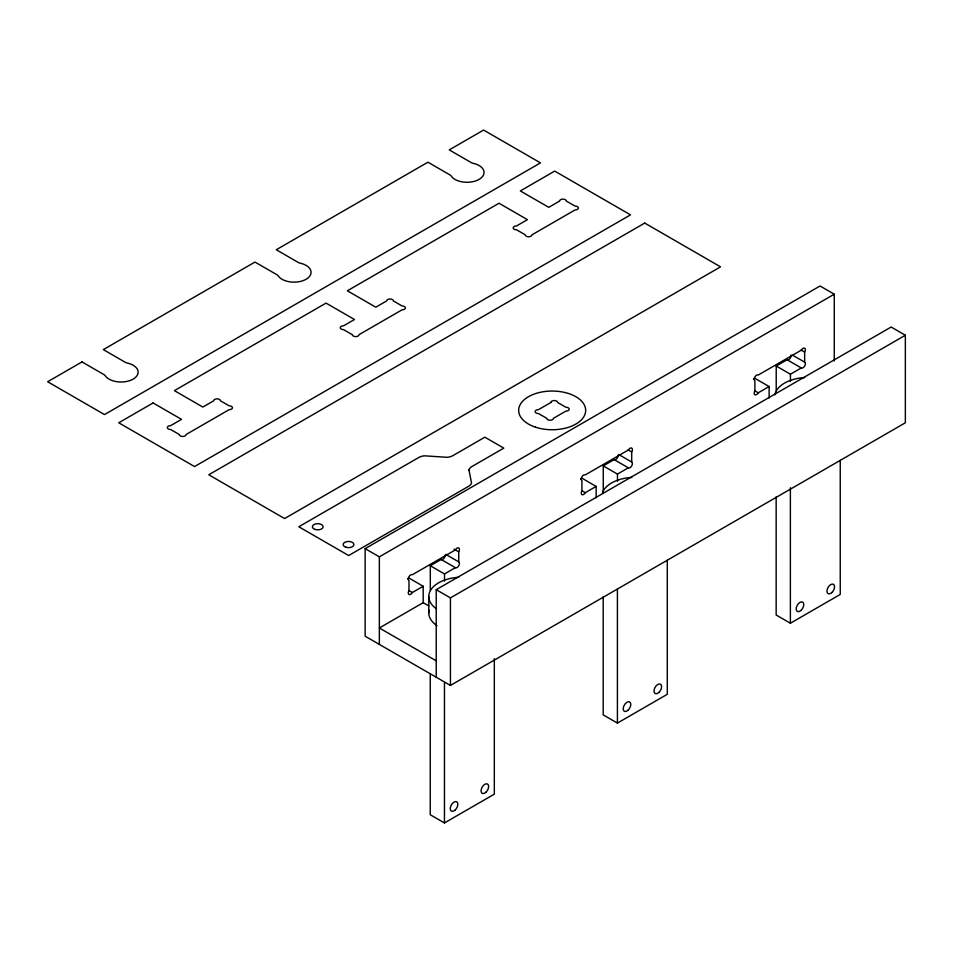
<?xml version="1.0" encoding="UTF-8"?>
<svg xmlns="http://www.w3.org/2000/svg" width="953" height="953" viewBox="0 0 953 953"><rect width="100%" height="100%" fill="white"/><g stroke="black" fill="none" stroke-linecap="round" stroke-linejoin="round"><path stroke-width="1.43" d="M436.224 677.226L436.224 589.681L891.138 327.034L905.35 335.242L905.35 422.787L450.435 685.433L365.142 636.187L365.142 548.642L820.056 285.995L834.268 294.203L834.268 360.984M365.142 548.642L379.354 556.85L834.268 294.203M407.61 578.84L408.968 578.054L423.192 586.262L423.192 603.392M430.303 590.36L430.303 565.737L441.168 559.471A3.347 1.93 -60 0 0 443.8 558.518A3.347 1.93 -60 0 0 445.206 555.063M580.58 478.978L581.938 478.192L596.149 486.399L596.149 497.823M603.261 492.558L603.261 465.886L614.125 459.608A3.347 1.93 -60 0 0 616.817 458.596A3.347 1.93 -60 0 0 618.163 455.081M753.537 379.115L754.895 378.329L769.119 386.537L769.119 397.961M776.218 390.647L776.218 366.023L787.083 359.746A3.347 1.93 -60 0 0 789.882 358.614A3.347 1.93 -60 0 0 791.085 354.981M430.303 565.737L444.515 573.944L455.379 567.678A3.347 1.93 -60 0 0 458.727 565.737A3.347 1.93 -60 0 0 458.727 561.865L458.727 551.823A3.347 1.93 -60 0 0 458.727 547.951A3.347 1.93 -60 0 0 455.379 549.893L412.327 574.742A3.347 1.93 -60 0 0 408.968 576.684A3.347 1.93 -60 0 0 408.968 580.556L408.968 590.598A3.347 1.93 -60 0 0 408.968 594.469A3.347 1.93 -60 0 0 412.327 592.528L423.192 586.262M603.261 465.886L617.473 474.094L628.337 467.816A3.347 1.93 -60 0 0 631.696 465.886A3.347 1.93 -60 0 0 631.696 462.014L631.696 451.972A3.347 1.93 -60 0 0 631.696 448.101A3.347 1.93 -60 0 0 628.337 450.03L585.285 474.892A3.347 1.93 -60 0 0 581.938 476.822A3.347 1.93 -60 0 0 581.938 480.693L581.938 490.735A3.347 1.93 -60 0 0 581.938 494.607A3.347 1.93 -60 0 0 585.285 492.677L596.149 486.399M776.218 366.023L790.442 374.231L801.306 367.953A3.347 1.93 -60 0 0 804.654 366.023A3.347 1.93 -60 0 0 804.654 362.152L804.654 352.11A3.347 1.93 -60 0 0 804.654 348.238A3.347 1.93 -60 0 0 801.306 350.168L758.243 375.029A3.347 1.93 -60 0 0 754.895 376.971A3.347 1.93 -60 0 0 754.895 380.831L754.895 390.885A3.347 1.93 -60 0 0 754.895 394.745A3.347 1.93 -60 0 0 758.243 392.815L769.119 386.537M436.224 589.681L450.435 597.888L905.35 335.242M430.411 674.343A10.543 6.087 -60 0 0 430.244 676.38L430.244 814.732L444.455 822.939L494.321 794.159L494.321 658.678M603.201 596.697L603.201 714.881L617.413 723.089L667.291 694.296L667.291 560.257M776.159 496.835L776.159 615.019L790.382 623.226L840.248 594.434L840.248 460.394M801.104 350.061L804.654 352.11M792.801 355.314L804.654 362.152M787.083 359.746L801.306 367.953M754.693 390.766L758.243 392.815M628.134 449.911L631.696 451.972M618.664 454.486L631.696 462.014M614.125 459.608L628.337 467.816M581.735 490.616L585.285 492.677M453.985 549.095L458.727 551.823M445.694 554.348L458.727 561.865M441.168 559.471L455.379 567.678M408.766 590.479L412.327 592.528M428.767 605.894L423.192 602.677L379.354 627.979L436.224 660.81M790.442 374.231L790.442 381.367M790.382 487.745L790.382 623.226M617.473 474.094L617.473 481.229M617.413 589.049L617.413 723.089M450.435 597.888L450.435 685.433M444.515 573.944L444.515 581.08M444.455 822.939L444.455 684.588A10.543 6.087 -60 0 1 444.634 682.551M428.779 596.518L428.779 612.934M379.354 556.85L379.354 644.395M774.884 394.804A33.51 19.346 0 0 1 804.749 377.555M436.557 608.907A33.51 19.346 0 0 1 431.244 589.24A33.51 19.346 0 0 1 458.822 577.28M436.962 625.597A33.51 19.346 0 0 1 429.112 610.182M602.451 492.701A33.51 19.346 0 0 1 631.779 477.417M468.959 469.889L471.521 482.968A10.543 6.087 0 0 1 468.495 486.364L348.667 555.539L298.801 526.759L418.629 457.571A10.543 6.087 0 0 1 424.502 455.82L447.148 457.309A10.543 6.087 0 0 0 453.032 455.558L484.851 437.189L503.803 448.124L471.985 466.493A10.543 6.087 0 0 0 468.959 469.889M82.006 361.914L47.65 381.748L104.508 414.579L540.47 162.88L483.612 130.061L449.256 149.895L471.544 162.76A3.347 1.93 0 0 0 472.783 163.213A17.023 9.828 0 0 1 479.061 179.414A17.023 9.828 0 0 1 451.007 175.781A3.347 1.93 0 0 0 450.221 175.066L427.933 162.201L276.287 249.746L298.587 262.623A3.347 1.93 0 0 0 299.814 263.076A17.023 9.828 0 0 1 306.092 279.265A17.023 9.828 0 0 1 278.038 275.643A3.347 1.93 0 0 0 277.263 274.929L254.963 262.063L103.329 349.608L125.617 362.474A3.347 1.93 0 0 0 126.856 362.926A17.023 9.828 0 0 1 133.134 379.127A17.023 9.828 0 0 1 105.08 375.506A3.347 1.93 0 0 0 104.294 374.791L82.006 361.914M153.088 402.952L118.732 422.787L194.543 466.565L630.505 214.866L554.694 171.087L520.338 190.934L548.761 207.337L559.625 201.071A3.347 1.93 0 0 1 562.985 199.129A3.347 1.93 0 0 1 566.332 201.071L575.028 206.086A3.347 1.93 0 0 1 578.376 208.028A3.347 1.93 0 0 1 575.028 209.958L531.977 234.819A3.347 1.93 0 0 1 528.629 236.749A3.347 1.93 0 0 1 525.27 234.819L516.574 229.792A3.347 1.93 0 0 1 513.226 227.862A3.347 1.93 0 0 1 516.574 225.932L527.438 219.655L499.015 203.239L347.368 290.784L375.804 307.2L386.668 300.934A3.347 1.93 0 0 1 390.015 298.992A3.347 1.93 0 0 1 393.375 300.934L402.071 305.949A3.347 1.93 0 0 1 405.418 307.89A3.347 1.93 0 0 1 402.071 309.82L359.019 334.682A3.347 1.93 0 0 1 355.66 336.612A3.347 1.93 0 0 1 352.312 334.682L343.616 329.655A3.347 1.93 0 0 1 340.269 327.725A3.347 1.93 0 0 1 343.616 325.783L354.48 319.517L326.045 303.102L174.411 390.647L202.846 407.062L213.71 400.784A3.347 1.93 0 0 1 217.058 398.854A3.347 1.93 0 0 1 220.405 400.784L229.113 405.811A3.347 1.93 0 0 1 232.461 407.741A3.347 1.93 0 0 1 229.113 409.683L186.049 434.532A3.347 1.93 0 0 1 182.702 436.474A3.347 1.93 0 0 1 179.355 434.532L170.647 429.517A3.347 1.93 0 0 1 167.299 427.575A3.347 1.93 0 0 1 170.647 425.646L181.523 419.368L153.088 402.952M644.728 223.073L208.767 474.773L284.59 518.551L720.539 266.852L644.728 223.073M550.905 402.476L538.457 409.659A3.347 1.93 0 0 0 535.109 411.601A3.347 1.93 0 0 0 538.457 413.531L546.736 418.307A3.347 1.93 0 0 0 550.084 420.237A3.347 1.93 0 0 0 553.431 418.307L565.879 411.124A3.347 1.93 0 0 0 569.227 409.182A3.347 1.93 0 0 0 565.879 407.253L557.6 402.476A3.347 1.93 0 0 0 554.253 400.546A3.347 1.93 0 0 0 550.905 402.476M800.961 610.42A5.373 3.097 -60 0 0 802.664 602.093A5.373 3.097 -60 0 0 796.303 607.728A5.373 3.097 -60 0 0 800.961 610.42M831.755 592.635A5.373 3.097 -60 0 0 833.458 584.308A5.373 3.097 -60 0 0 827.097 589.943A5.373 3.097 -60 0 0 831.755 592.635M455.034 810.133A5.373 3.097 -60 0 0 456.737 801.807A5.373 3.097 -60 0 0 450.376 807.453A5.373 3.097 -60 0 0 455.034 810.133M485.827 792.348A5.373 3.097 -60 0 0 487.531 784.021A5.373 3.097 -60 0 0 481.182 789.668A5.373 3.097 -60 0 0 485.827 792.348M627.991 710.271A5.373 3.097 -60 0 0 629.695 701.956A5.373 3.097 -60 0 0 623.333 707.591A5.373 3.097 -60 0 0 627.991 710.271M658.797 692.497A5.373 3.097 -60 0 0 660.5 684.171A5.373 3.097 -60 0 0 654.139 689.805A5.373 3.097 -60 0 0 658.797 692.497M315.062 529.439A5.373 3.097 0 0 0 323.127 526.759A5.373 3.097 0 0 0 315.062 524.067A5.373 3.097 0 0 0 315.062 529.439M345.868 547.225A5.373 3.097 0 0 0 353.932 544.532A5.373 3.097 0 0 0 345.868 541.852A5.373 3.097 0 0 0 345.868 547.225M535.419 427.147A33.51 19.346 0 0 0 585.678 410.398A33.51 19.346 0 0 0 535.419 393.637A33.51 19.346 0 0 0 535.419 427.147"/></g></svg>
